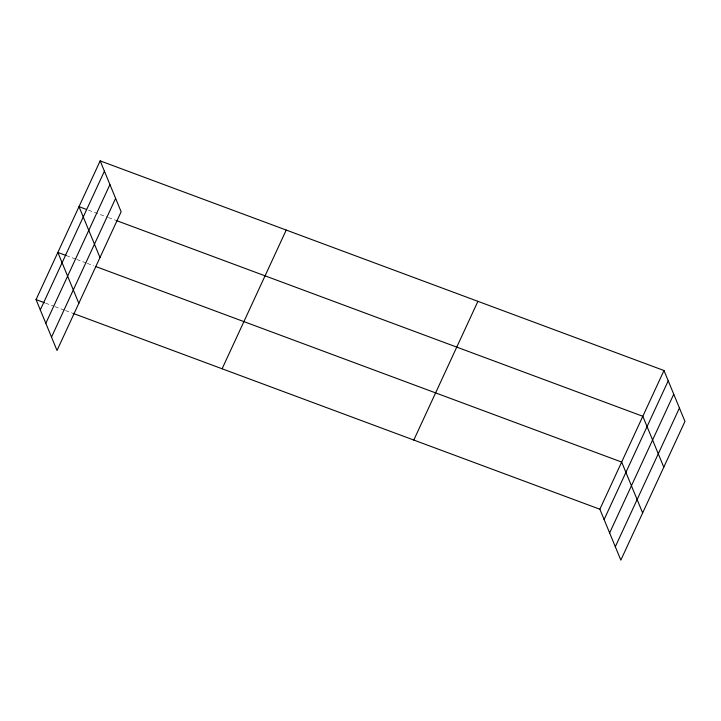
<?xml version="1.0" encoding="UTF-8"?>
<svg xmlns="http://www.w3.org/2000/svg" width="721" height="721" viewBox="0 0 721 721"><rect width="100%" height="100%" fill="white"/><g stroke="black" fill="none" stroke-linecap="round" stroke-linejoin="round"><path stroke-width="0.54" stroke-dasharray="3.6 2.7" d="M88.467 210.171L107.384 217.21M108.438 217.598L115.802 220.338M66.26 255.567L75.723 259.082M76.768 259.47L86.232 262.994M87.286 263.381L93.586 265.725M45.513 303.126L53.922 306.254M54.967 306.641L64.43 310.156M65.485 310.553L71.794 312.896"/><path stroke-width="1.08" d="M100.165 160.873L121.137 211.767L57.022 350.487L36.05 299.603L100.165 160.873L663.978 370.513L684.95 421.397L620.835 560.127L599.863 509.233L72.839 313.284M40.295 309.913L104.41 171.183M45.82 323.305L109.934 184.576M51.506 337.104L115.621 198.374M222.104 368.782L286.219 230.053M413.8 440.062L477.915 301.333M599.863 509.233L663.978 370.513M604.108 519.544L668.223 380.814M609.633 532.936L673.747 394.207M615.319 546.734L679.434 408.005M86.367 209.396L79.004 206.657L99.976 257.541M116.847 220.725L642.817 416.287L663.789 467.172M66.26 255.567L57.851 252.44L78.823 303.325M95.695 266.509L621.664 462.071L642.636 512.955M36.05 299.603L44.459 302.73"/></g></svg>
